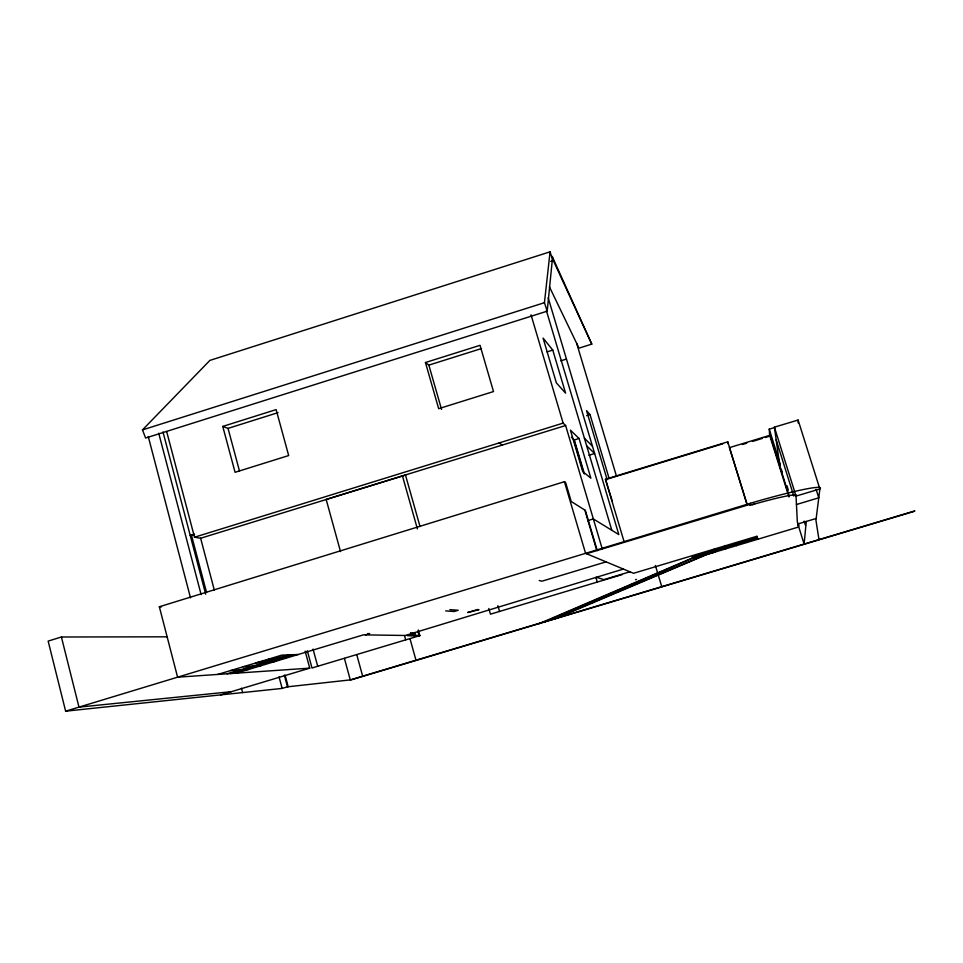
<?xml version="1.0" encoding="UTF-8"?>
<svg xmlns="http://www.w3.org/2000/svg" width="963" height="963" viewBox="0 0 963 963"><rect width="100%" height="100%" fill="white"/><g stroke="black" fill="none" stroke-linecap="round" stroke-linejoin="round"><path stroke-width="1.44" d="M806.26 521.452L804.117 544.047L797.894 524.185M547.213 311.157L552.401 259.011L550.066 251.825L209.91 360.391L142.476 429.907L145.618 438.045L547.213 311.157L544.444 302.695L550.066 251.825M750.394 503.3L749.888 505.394L754.691 503.974M290.14 654.816L273.384 661.99L256.11 662.881L290.14 654.816L227.16 673.799M539.196 623.615L692.987 557.733L713.824 550.523L715.076 552.052L692.987 557.733M543.926 622.206L702.978 553.773M549.909 620.413L704.435 555.254M554.628 619.004L714.45 551.293L757.544 538.365M550.728 261.382L553.34 260.552L591.776 344.128L578.968 348.149L549.392 286.745M142.476 429.907L544.444 302.695M222.766 426.416L276.128 409.6L288.671 455.559L235.068 472.303L222.766 426.416L228.038 428.391L278.054 412.633M425.441 362.521L480.031 345.32L493.501 391.556L438.671 408.685L425.441 362.521L428.848 365.121L441.56 409.431M428.848 365.121L481.5 348.546M547.044 351.88L552.774 350.087L565.582 393.145L556.373 382.901L543.072 338.073L552.774 350.087M560.791 360.848L566.461 359.067M194.514 534.116L190.229 535.44L194.466 534.79M166.659 431.532L194.514 537.222L563.138 423.118L565.63 425.526L602.26 548.982M586.563 415.679L590.03 414.608L609.049 478.238M194.514 537.222L200.629 538.245L405.495 475.06L420.024 526.544M340.517 551.606L326.156 499.412L565.63 425.526M167.418 636.82L61.403 637L48.15 641.093L65.628 711.176L282.147 688.425L287.48 686.824L351.543 679.758L914.465 511.293M305.151 651.169L309.737 668.141L177.589 677.182L159.34 606.762L564.426 481.705L565.63 482.547L571.215 501.47L585.348 510.402L597.265 550.643M571.348 437.19L574.297 439.959L579.064 438.49L590.873 478.19L582.687 471.497L570.397 430.124L579.064 438.49M588.911 455.27L594.628 453.513L586.672 445.821M624.168 541.952L605.45 479.249L727.751 441.848L747.24 504.781M788.974 496.968L769.678 435.36L769.244 429.161L774.132 427.668M607.232 479.129L722.804 443.799M769.678 435.36L729.412 447.651L746.698 503.468M742.413 444.497L746.722 443.185M752.452 441.427L762.479 438.37M765.344 437.491L769.642 436.179M587.671 520.658L593.34 518.937L618.824 534.585L548.176 297.796M65.628 711.176L753.74 502.277A80.35 5.67 -16.8 0 1 819.874 488.975L798.098 420.049L774.408 427.163L779.801 465.899L781.763 472.351L781.739 470.1M586.515 553.725L750.622 504.167M217.746 674.437L281.762 655.141L298.229 654.503M230.446 673.57L293.065 654.708M236.248 673.173L363.436 634.858L405.279 635.484L623.386 569.073M606.076 561.862L542.013 581.171L539.22 580.533M796.461 504.528L818.767 497.799L816.106 489.36M365.446 634.87L369.648 633.606L367.685 633.594M410.611 632.715L411.61 635.532L410.804 632.643M415.715 635.568L414.812 632.715M629.922 571.793L603.873 579.618L596.229 577.234M220.708 694.877L309.737 668.141M622.062 574.622L490.456 614.177L488.807 608.508M816.179 518.479L798.869 523.679L798.399 527.062L693.793 558.444L692.156 557.023L757.303 537.474M635.508 579.702L636.531 579.401M914.85 510.896L350.279 679.89L344.417 658.415M231.349 691.687L78.978 707.119L61.403 637M230.518 670.585L248.61 669.454M243.302 666.733L260.997 665.722M268.93 659.005L285.794 658.247M159.34 606.762L161.471 606.859M445.676 610.891L454.127 611.505L458.219 610.277L449.865 609.627M499.532 611.445L497.907 605.679M597.325 582.097L595.989 577.8M499.207 442.908L502.409 445.087M605.45 479.249L612.239 501.097M574.321 440.175L573.864 439.754L583.71 472.917M584.397 438.201L592.45 446.194M590.03 414.608L586.539 410.611L607.172 479.694M724.67 547.261L725.729 548.862L724.85 545.997M552.401 259.011L553.34 260.552L552.148 256.363L591.776 344.128M735.539 543.999L736.406 545.66M746.409 540.737L747.083 542.458L746.205 539.593M804.153 521.127L805.489 525.353M774.408 427.163L796.04 496.077L797.316 521.79L798.556 525.954L797.677 523.138M776.178 439.874L793.813 496.089M769.244 429.161L780.391 464.708M787 485.797L788.312 490.011M769.533 433.338L789.275 496.33M785.892 485.882L787.228 490.131M756.894 536.379L757.785 539.244L756.978 536.247L633.534 573.298L585.576 553.328L564.426 481.705M714.197 549.199L715.076 552.052M692.939 555.603L693.793 558.444M655.382 565.486L661.75 586.66M576.717 343.478L616.308 475.59M546.37 310.555L611.83 530.288M574.297 439.959L584.409 473.989M531.01 314.781L563.138 423.118M584.842 510.089L596.795 550.427M727.751 441.848L728.425 444.22M402.474 475.999L417.4 528.904M418.279 629.946L419.868 635.604L311.988 667.997L307.341 650.819M417.906 631.259L419.122 635.604M412.874 632.679L413.681 635.556L412.73 632.727M409.985 638.698L415.98 660.221M404.508 635.544L405.7 639.853M356.767 654.708L362.666 676.182M313.047 649.098L317.694 666.276M228.038 428.391L239.486 471.003M285.096 675.183L288.19 686.751M284.386 675.232L287.48 686.824M279.041 676.845L282.147 688.425M241.472 688.22L242.616 692.578M200.629 538.245L214.352 590.247M191.601 535.669L206.539 592.389M162.988 431.954L205.685 594.171M158.714 433.206L201.123 594.58M148.254 436.516L190.505 597.83M818.971 539.581L815.95 520.309L819.874 488.975L796.04 496.077A55.481 3.912 -16.8 0 0 752.296 504.684M798.098 420.049L798.146 422.95M477.516 609.555L467.717 612.504L479.02 609.687L477.516 609.555M407.409 635.508L419.868 635.604L407.409 635.508"/></g></svg>
